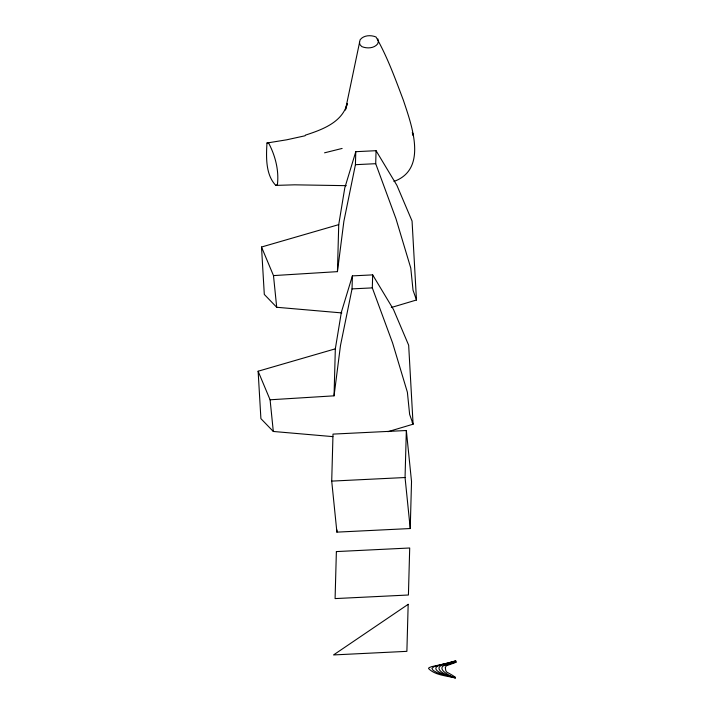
<?xml version="1.0" encoding="UTF-8"?>
<svg xmlns="http://www.w3.org/2000/svg" width="714" height="714" viewBox="0 0 714 714"><rect width="100%" height="100%" fill="white"/><g stroke="black" fill="none" stroke-linecap="round" stroke-linejoin="round"><path stroke-width="1.07" d="M331.715 481.111L333.001 434.103L406.337 430.515L411.523 481.531L410.238 528.538L336.901 532.135L331.715 481.111L405.052 477.523L406.337 430.515M335.33 348.825L258.12 371.226L270.088 399.786L334.054 395.833L335.33 348.825L341.39 312.107L352.395 275.881L372.672 274.881L393.512 309.555L408.667 345.228L413.085 424.196L387.898 431.702M338.731 224.633L261.511 247.026L273.489 275.595L337.445 271.641L338.731 224.633L344.782 187.916L355.786 151.689L376.064 150.69L396.904 185.363L412.058 221.037L416.476 299.996L391.29 307.511M336.901 532.135L336.963 529.949M334.054 395.833L340.48 345.522L352.038 288.884L352.395 275.881M337.445 271.641L343.871 221.322L355.429 164.684L355.786 151.689M412.192 422.206L413.085 424.196L409.631 414.397L407.382 392.236L392.593 342.961L372.315 287.885L372.672 274.881M416.476 299.996L413.031 290.205L410.773 268.045L395.984 218.77L375.707 163.693L376.064 150.69M305.03 135.785L286.733 139.801L266.982 143.005C266.126 156.982 265.528 174.707 275.791 185.39L294.587 184.828L346.299 185.667M393.941 181.436C428.15 169.12 411.603 125.048 403.365 100.201C395.27 78.79 387.345 56.727 376.01 36.985C370.896 34.87 363.694 35.084 360.106 39.788L345.415 110.018L347.325 103.628M347.236 103.548C342.265 122.487 322.041 129.725 305.333 135.16M275.791 185.39L277.425 184.426C279.103 170.343 275.22 155.447 268.598 143.023L266.982 143.005M324.549 152.823L342.122 148.441M355.429 164.684L375.707 163.693M352.038 288.884L372.315 287.885M261.511 247.026L264.305 294.436L276.702 307.27L341.819 312.919M258.12 371.226L260.905 418.636L273.31 431.47L332.902 436.629M412.317 132.715L413.415 135.794L412.38 132.688M377.849 38.922L378.42 41.332L377.724 43.795C374.127 48.498 366.925 48.713 361.819 46.606L359.972 44.67L359.41 42.26M405.052 477.523L410.238 528.538M273.489 275.595L276.702 307.27M270.088 399.786L273.31 431.47M445.331 667.706L445.723 670.357A12.816 8.157 -5.8 0 0 446.786 672.124C466.661 682.736 444.974 675.435 442.189 669.42C441.288 667.563 442.609 665.68 444.572 665.475C447.241 664.761 462.038 660.075 454.122 662.985A87.911 55.915 -5.8 0 1 450.106 664.422L446.125 665.894L445.331 667.706M336.374 551.583L335.089 598.591L408.417 595.003L409.702 547.995L336.374 551.583M408.167 604.33L406.882 651.346L333.545 654.934L408.167 604.33M455.407 677.997C447.205 675.89 435.004 675.319 428.543 668.527L429.034 667.688L431.461 666.689L447 663.288A106.234 67.58 -5.8 0 0 455.88 660.825L434.058 666.635L431.916 668.358L433.184 670.419L437.307 672.766L455.407 677.997M455.425 677.399C442.689 675.676 422.161 666.43 448.954 663.44A93.516 59.485 -5.8 0 0 455.862 661.423L455.853 661.726A112.134 71.32 -5.8 0 1 449.543 663.592C428.114 665.867 444.153 675.881 455.425 677.399"/></g></svg>
